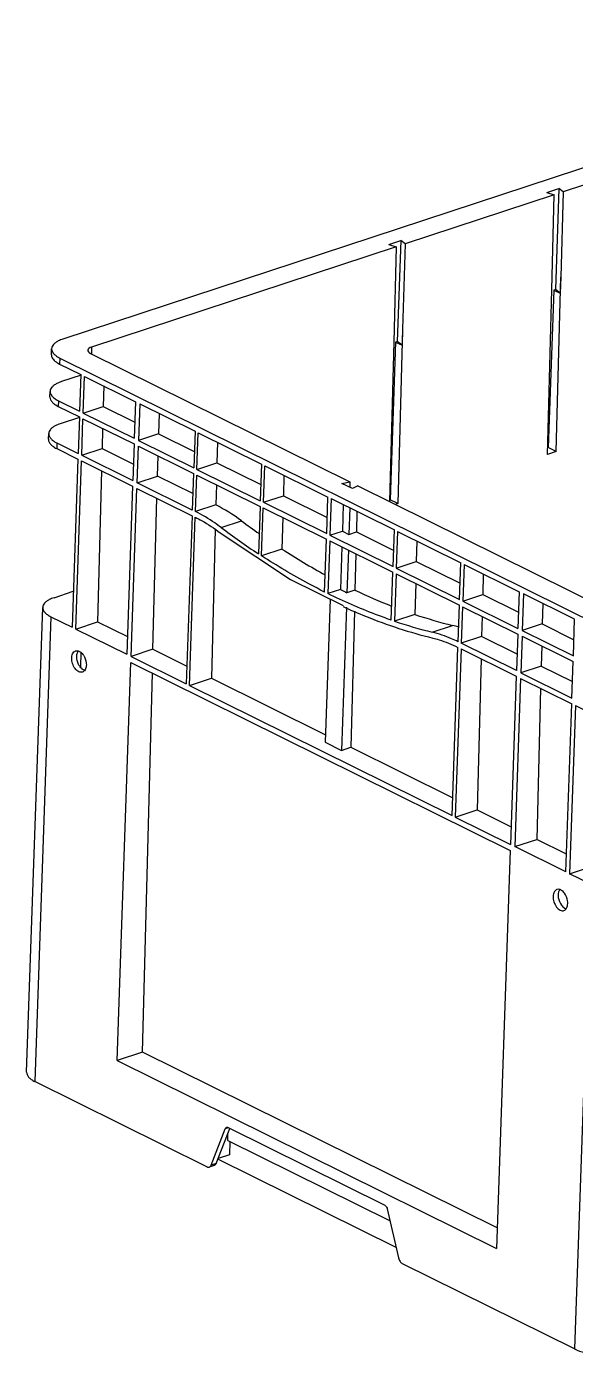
# Model space of a CAD drawing. Header units: millimetres. Extents: x 755 to 4153, y -2461 to -370.
# Drawn here: x 865 to 1113, y -970 to -371 of the extents above; entities that cross this region are included whole.
import ezdxf

# ---------------------------------------------------------------- set-up
doc = ezdxf.new("R2010")
doc.units = ezdxf.units.MM
doc.layers.add('02___PRT_ALL_AXES', color=7, linetype='Continuous')

msp = doc.modelspace()

# ---------------------------------------------------------------- linework, layer by layer
at = {"color": 7, "linetype": 'Continuous'}
for p, q in [((1310.26, -370.96), (881.7, -512.02)), ((1174.93, -423.38), (1107.56, -445.55)), ((1103.5, -446.89), (1036.13, -469.06)), ((1100.19, -445.8), (1105.6, -444.02)), ((1100.19, -445.8), (1103.5, -446.89)), ((1102.42, -489.86), (1103.5, -446.89)), ((1105.6, -444.02), (1104.02, -489.64)), ((1107.56, -445.55), (1105.6, -444.02)), ((1107.56, -445.55), (1106.45, -484.11)), ((1028.76, -469.31), (1034.18, -467.53)), ((1034.18, -467.53), (1032.6, -513.15)), ((1036.13, -469.06), (1034.18, -467.53)), ((1032.07, -470.4), (894.63, -515.64)), ((1028.76, -469.31), (1032.07, -470.4)), ((1032.07, -470.4), (1031, -513.37)), ((1036.13, -469.06), (1035.03, -507.62)), ((1104.34, -562.8), (1106.45, -484.11)), ((1106.45, -484.11), (1106.2, -491.34)), ((1100.43, -564.08), (1102.42, -489.86)), ((1103.27, -489.89), (1100.81, -561.04)), ((1104.02, -489.64), (1103.27, -489.89)), ((1103.27, -489.89), (1106.2, -491.34)), ((1106.2, -491.34), (1104.02, -489.64)), ((1035.03, -507.62), (1032.92, -586.31)), ((1035.03, -507.62), (1034.78, -514.85)), ((1031, -513.37), (1029.07, -585.34)), ((1031.84, -513.4), (1029.38, -584.55)), ((1032.6, -513.15), (1031.84, -513.4)), ((1031.84, -513.4), (1034.78, -514.85)), ((1034.78, -514.85), (1032.6, -513.15)), ((876.49, -519.13), (876.59, -516.39)), ((880.3, -520.62), (880.21, -523.36)), ((880.3, -520.62), (1123.97, -641.35)), ((894.17, -518.5), (1011.26, -576.52)), ((894.63, -515.64), (894.58, -518.71)), ((880.21, -523.36), (889.76, -528.09)), ((889.85, -528.37), (881.04, -531.27)), ((889.76, -528.09), (889.19, -544.61)), ((890.83, -545.42), (891.4, -528.91)), ((891.4, -528.91), (914.45, -540.33)), ((900.08, -533.2), (899.84, -542.46)), ((875.83, -538.2), (875.92, -535.64)), ((879.64, -539.87), (879.55, -542.43)), ((879.55, -542.43), (889.1, -547.16)), ((879.64, -539.87), (889.19, -544.61)), ((890.83, -545.42), (899.84, -542.46)), ((890.83, -545.42), (913.88, -556.84)), ((899.84, -542.46), (914.13, -549.54)), ((914.45, -540.33), (913.88, -556.84)), ((916.43, -541.31), (915.86, -557.82)), ((916.43, -541.31), (941.32, -553.64)), ((889.19, -547.43), (880.37, -550.33)), ((889.1, -547.16), (888.53, -563.67)), ((890.17, -564.49), (890.74, -547.98)), ((890.74, -547.98), (913.79, -559.4)), ((925.1, -545.6), (924.86, -554.86)), ((875.17, -557.26), (875.26, -554.71)), ((899.58, -552.35), (899.34, -561.47)), ((924.86, -554.86), (915.86, -557.82)), ((924.86, -554.86), (941, -562.85)), ((941.32, -553.64), (940.75, -570.15)), ((942.2, -570.87), (942.77, -554.36)), ((942.77, -554.36), (971.32, -568.5)), ((878.98, -558.94), (878.89, -561.5)), ((878.89, -561.5), (888.44, -566.23)), ((878.98, -558.94), (888.53, -563.67)), ((890.17, -564.49), (899.34, -561.47)), ((899.34, -561.47), (913.48, -568.47)), ((913.79, -559.4), (913.22, -575.91)), ((915.2, -576.89), (915.77, -560.37)), ((915.77, -560.37), (940.66, -572.71)), ((915.86, -557.82), (940.75, -570.15)), ((951.44, -558.66), (951.2, -567.91)), ((1104.34, -562.8), (1100.43, -564.08)), ((1100.81, -561.04), (1100.51, -561.14)), ((1104.34, -562.8), (1100.81, -561.04)), ((888.44, -566.23), (885.81, -642.13)), ((887.45, -642.95), (890.08, -567.04)), ((890.08, -567.04), (913.13, -578.46)), ((890.17, -564.49), (913.22, -575.91)), ((924.37, -573.87), (924.61, -564.75)), ((942.2, -570.87), (951.2, -567.91)), ((951.2, -567.91), (971, -577.72)), ((971.32, -568.5), (970.75, -585.02)), ((972.2, -585.73), (972.77, -569.22)), ((972.77, -569.22), (1001.32, -583.37)), ((899.08, -571.5), (897.32, -639.7)), ((915.2, -576.89), (924.37, -573.87)), ((940.35, -581.79), (924.37, -573.87)), ((940.66, -572.71), (940.09, -589.22)), ((941.54, -589.94), (942.11, -573.43)), ((942.11, -573.43), (970.66, -587.57)), ((942.2, -570.87), (970.75, -585.02)), ((981.44, -573.52), (981.2, -582.77)), ((913.13, -578.46), (910.5, -654.37)), ((912.48, -655.34), (915.11, -579.44)), ((915.11, -579.44), (940, -591.78)), ((940.09, -589.22), (915.2, -576.89)), ((950.95, -577.8), (950.71, -586.92)), ((1007.66, -577.22), (1011.26, -576.52)), ((1012.4, -579.57), (1007.66, -577.22)), ((1011.26, -576.52), (1011.2, -578.97)), ((1014.82, -578.28), (1012.4, -579.57)), ((1014.82, -578.28), (1131.91, -636.3)), ((922.34, -652.1), (924.11, -583.9)), ((950.71, -586.92), (941.54, -589.94)), ((972.2, -585.73), (981.2, -582.77)), ((972.2, -585.73), (1000.75, -599.88)), ((981.2, -582.77), (1001, -592.58)), ((1000.75, -599.88), (1001.32, -583.37)), ((1002.77, -584.09), (1002.2, -600.6)), ((1002.77, -584.09), (1031.32, -598.23)), ((1008.25, -586.8), (1007.84, -598.74)), ((1029.38, -584.55), (1029.08, -584.65)), ((1032.92, -586.31), (1029.38, -584.55)), ((1032.92, -586.31), (1031.77, -586.68)), ((940, -591.78), (937.37, -667.68)), ((938.82, -668.4), (941.45, -592.49)), ((970.66, -587.57), (969.92, -608.95)), ((971.36, -609.9), (972.11, -588.29)), ((972.11, -588.29), (1000.66, -602.43)), ((980.95, -592.67), (980.58, -606.86)), ((1011.21, -588.27), (1010.8, -600.21)), ((1014.4, -589.85), (1014.16, -599.1)), ((950.43, -597.88), (948.69, -665.15)), ((952.69, -599.48), (984.42, -620.54)), ((953.11, -597.12), (962.29, -594.1)), ((1002.2, -600.6), (1007.84, -598.74)), ((1007.84, -598.74), (1010.8, -600.21)), ((1010.8, -600.21), (1014.16, -599.1)), ((1014.16, -599.1), (1031, -607.44)), ((1030.75, -614.74), (1031.32, -598.23)), ((1032.77, -598.95), (1032.19, -615.46)), ((1032.77, -598.95), (1061.32, -613.09)), ((999.83, -626.24), (1000.66, -602.43)), ((1002.11, -603.15), (1001.28, -626.96)), ((1002.11, -603.15), (1030.66, -617.3)), ((1002.2, -600.6), (1030.75, -614.74)), ((1041.44, -603.24), (1041.2, -612.5)), ((980.58, -606.86), (971.36, -609.9)), ((1007.59, -605.87), (1006.92, -625.11)), ((1010.55, -607.34), (1009.89, -626.54)), ((1013.91, -609), (1013.48, -625.36)), ((1029.91, -638.9), (1030.66, -617.3)), ((1032.19, -615.46), (1041.2, -612.5)), ((1032.19, -615.46), (1060.74, -629.61)), ((1041.2, -612.5), (1061, -622.31)), ((1060.74, -629.61), (1061.32, -613.09)), ((1062.76, -613.81), (1062.19, -630.32)), ((1062.76, -613.81), (1087.66, -626.14)), ((984.42, -620.54), (1008.2, -632.32)), ((1032.11, -618.01), (1031.37, -639.4)), ((1032.11, -618.01), (1060.65, -632.16)), ((1040.94, -622.39), (1040.58, -636.37)), ((1071.44, -618.11), (1071.2, -627.36)), ((877.66, -628.79), (886.37, -625.92)), ((1002.29, -629.39), (1000.05, -694.08)), ((1006.92, -625.11), (1001.28, -626.96)), ((1009.46, -626.33), (1009.89, -626.54)), ((1013.48, -625.36), (1009.89, -626.54)), ((1062.19, -630.32), (1071.2, -627.36)), ((1071.2, -627.36), (1087.34, -635.36)), ((1087.66, -626.14), (1087.09, -642.66)), ((1089.63, -627.12), (1089.06, -643.64)), ((1112.68, -638.54), (1089.63, -627.12)), ((865.28, -843), (872.55, -633.17)), ((1009.66, -633.04), (1007.42, -697.73)), ((1013.24, -634.82), (1011.65, -696.34)), ((1060.08, -648.67), (1060.65, -632.16)), ((1062.1, -632.88), (1061.53, -649.39)), ((1062.1, -632.88), (1087, -645.21)), ((1062.19, -630.32), (1087.09, -642.66)), ((1098.31, -631.42), (1098.07, -640.67)), ((876.26, -637.4), (868.99, -847.23)), ((876.26, -637.4), (885.81, -642.13)), ((887.45, -642.95), (897.32, -639.7)), ((897.32, -639.7), (910.78, -646.37)), ((1040.58, -636.37), (1031.37, -639.4)), ((1048.42, -644.35), (1057.6, -641.32)), ((1070.94, -637.26), (1070.7, -646.37)), ((1098.07, -640.67), (1089.06, -643.64)), ((1098.07, -640.67), (1112.36, -647.76)), ((1112.11, -655.06), (1112.68, -638.54)), ((887.45, -642.95), (910.5, -654.37)), ((1070.7, -646.37), (1061.53, -649.39)), ((1086.68, -654.29), (1070.7, -646.37)), ((1087, -645.21), (1086.43, -661.72)), ((1088.97, -646.19), (1088.4, -662.7)), ((1088.97, -646.19), (1112.02, -657.61)), ((1089.06, -643.64), (1112.11, -655.06)), ((889.71, -653.42), (889.58, -660.16)), ((922.34, -652.1), (912.48, -655.34)), ((922.34, -652.1), (937.65, -659.68)), ((1057.37, -727.13), (1059.99, -651.23)), ((1061.44, -651.94), (1058.81, -727.85)), ((1061.44, -651.94), (1086.34, -664.28)), ((1086.43, -661.72), (1061.53, -649.39)), ((1097.81, -650.57), (1097.57, -659.68)), ((906.16, -837.8), (912.39, -658.08)), ((912.39, -658.08), (1083.61, -742.92)), ((912.48, -655.34), (937.37, -667.68)), ((1070.44, -656.4), (1068.68, -724.6)), ((1111.45, -674.12), (1112.02, -657.61)), ((917.63, -834.03), (922.06, -662.88)), ((938.82, -668.4), (948.69, -665.15)), ((948.69, -665.15), (1000.16, -690.66)), ((1086.34, -664.28), (1083.71, -740.18)), ((1088.31, -665.26), (1085.68, -741.16)), ((1088.31, -665.26), (1111.36, -676.68)), ((1097.57, -659.68), (1088.4, -662.7)), ((1088.4, -662.7), (1111.45, -674.12)), ((1097.57, -659.68), (1111.71, -666.69)), ((938.82, -668.4), (1057.37, -727.13)), ((1097.31, -669.72), (1095.55, -737.91)), ((1108.73, -752.58), (1111.36, -676.68)), ((1113.01, -677.49), (1110.38, -753.4)), ((1113.01, -677.49), (1122.56, -682.23)), ((1000.05, -694.08), (1007.42, -697.73)), ((1007.42, -697.73), (1011.65, -696.34)), ((1011.65, -696.34), (1057.64, -719.13)), ((1058.81, -727.85), (1068.68, -724.6)), ((1068.68, -724.6), (1083.99, -732.19)), ((1058.81, -727.85), (1083.71, -740.18)), ((1083.61, -742.92), (1077.39, -922.64)), ((1085.68, -741.16), (1095.55, -737.91)), ((1108.73, -752.58), (1085.68, -741.16)), ((1109.01, -744.58), (1095.55, -737.91)), ((1110.38, -753.4), (1120.24, -750.15)), ((1119.93, -758.13), (1110.38, -753.4)), ((1119.93, -758.13), (1112.66, -967.96)), ((917.63, -834.03), (906.16, -837.8)), ((906.16, -837.8), (1077.39, -922.64)), ((1077.71, -913.34), (917.63, -834.03)), ((946.7, -885.73), (868.99, -847.23)), ((948.58, -884.94), (954.99, -868.53)), ((950.84, -884.2), (956.98, -868.48)), ((956.28, -868.1), (954.99, -868.53)), ((956.25, -868), (1026.93, -903.02)), ((956.09, -873.81), (956.17, -870.54)), ((956.09, -873.81), (1029.34, -910.1)), ((957.07, -874.3), (956.93, -880.3)), ((956.93, -880.3), (951.69, -882.03)), ((949.99, -885.1), (947.73, -885.84)), ((950.84, -884.2), (948.58, -884.94)), ((1032.1, -922.14), (951.6, -882.25)), ((1028.11, -904.76), (1033.19, -926.86)), ((1112.66, -967.96), (1034.96, -929.46))]:
    msp.add_line(p, q, dxfattribs=at)
for centre, radius, start, end in [((1151.19, -333.46), 329.79, 233.08382, 236.65616), ((1123.2, -388.62), 263.52, 243.81665, 244.42879), ((1099.09, -437.92), 212.56, 251.42148, 256.20905), ((955.8, -868.65), 0.759, 94.30839, 108.14086)]:
    msp.add_arc(centre, radius, start, end, dxfattribs=at)
for centre, major_axis, ratio, start_param, end_param in [((897.93, -517.27), (5, -0.17), 0.408261, 2.304358, 3.87504), ((948.36, -677.89), (-32.35, 94.63), 0.606705, -0.726266, -0.548954), ((1019.46, -250.38), (-132.73, 388.2), 0.606705, -3.867858, -3.837891), ((1019.46, -250.38), (-132.73, 388.2), 0.606705, -3.799108, -3.72646), ((1019.46, -250.38), (-132.73, 388.2), 0.606705, -3.676896, -3.615299), ((1019.46, -250.38), (-132.73, 388.2), 0.606705, -3.576589, -3.513235), ((1066.9, -736.62), (-32.35, 94.63), 0.606705, -0.413013, -0.371642)]:
    msp.add_ellipse(centre, major_axis=major_axis, ratio=ratio, start_param=start_param, end_param=end_param, dxfattribs=at)
for points, knots in [([(881.7, -512.02), (880.97, -512.26), (879.8, -512.73), (878.35, -513.59), (877.39, -514.45), (876.77, -515.38), (876.6, -516.07), (876.59, -516.39)], [0, 0, 0, 0, 0.323921, 0.532183, 0.710154, 0.862663, 1, 1, 1, 1]), ([(876.49, -519.13), (876.48, -519.63), (876.8, -520.75), (877.57, -521.57), (878.04, -521.97)], [0, 0, 0, 0, 0.449769, 1, 1, 1, 1]), ([(876.59, -516.39), (876.57, -516.83), (876.82, -517.8), (877.43, -518.57), (877.8, -518.93)], [0, 0, 0, 0, 0.457783, 1, 1, 1, 1]), ([(877.8, -518.93), (877.96, -519.09), (878.72, -519.76), (879.6, -520.28), (880.3, -520.62)], [0, 0, 0, 0, 0.223879, 1, 1, 1, 1]), ([(878.04, -521.97), (878.1, -522.03), (878.39, -522.26), (878.69, -522.48), (878.93, -522.63)], [0, 0, 0, 0, 0.239336, 1, 1, 1, 1]), ([(878.93, -522.63), (879.02, -522.7), (879.44, -522.96), (879.87, -523.2), (880.21, -523.36)], [0, 0, 0, 0, 0.239187, 1, 1, 1, 1]), ([(881.04, -531.27), (880.31, -531.51), (879.13, -531.98), (877.68, -532.84), (876.72, -533.7), (876.1, -534.63), (875.93, -535.32), (875.92, -535.64)], [0, 0, 0, 0, 0.323921, 0.532183, 0.710154, 0.862663, 1, 1, 1, 1]), ([(875.84, -538.2), (875.82, -538.64), (876.06, -539.61), (876.68, -540.37), (877.05, -540.73)], [0, 0, 0, 0, 0.457783, 1, 1, 1, 1]), ([(875.92, -535.64), (875.91, -536.08), (876.15, -537.05), (876.76, -537.82), (877.14, -538.18)], [0, 0, 0, 0, 0.457783, 1, 1, 1, 1]), ([(877.14, -538.18), (877.3, -538.34), (878.06, -539), (878.93, -539.53), (879.64, -539.87)], [0, 0, 0, 0, 0.223879, 1, 1, 1, 1]), ([(877.05, -540.73), (877.13, -540.82), (877.52, -541.17), (877.94, -541.48), (878.27, -541.7)], [0, 0, 0, 0, 0.234497, 1, 1, 1, 1]), ([(878.27, -541.7), (878.37, -541.77), (878.78, -542.03), (879.21, -542.26), (879.55, -542.43)], [0, 0, 0, 0, 0.23932, 1, 1, 1, 1]), ([(880.37, -550.33), (879.65, -550.57), (878.47, -551.04), (877.02, -551.91), (876.06, -552.76), (875.44, -553.7), (875.27, -554.38), (875.26, -554.71)], [0, 0, 0, 0, 0.323921, 0.532183, 0.710154, 0.862663, 1, 1, 1, 1]), ([(875.17, -557.26), (875.16, -557.7), (875.4, -558.68), (876.02, -559.44), (876.39, -559.8)], [0, 0, 0, 0, 0.457783, 1, 1, 1, 1]), ([(875.26, -554.71), (875.25, -555.15), (875.49, -556.12), (876.1, -556.88), (876.48, -557.25)], [0, 0, 0, 0, 0.457783, 1, 1, 1, 1]), ([(876.48, -557.25), (876.64, -557.4), (877.4, -558.07), (878.27, -558.59), (878.98, -558.94)], [0, 0, 0, 0, 0.223879, 1, 1, 1, 1]), ([(876.39, -559.8), (876.47, -559.89), (876.86, -560.24), (877.28, -560.55), (877.61, -560.77)], [0, 0, 0, 0, 0.234497, 1, 1, 1, 1]), ([(877.61, -560.77), (877.71, -560.83), (878.12, -561.09), (878.55, -561.33), (878.89, -561.5)], [0, 0, 0, 0, 0.23932, 1, 1, 1, 1]), ([(941.45, -592.49), (942.41, -592.97), (946.31, -595.03), (950.02, -597.47), (952.69, -599.48)], [0, 0, 0, 0, 0.241775, 1, 1, 1, 1]), ([(953.11, -597.12), (952.17, -596.42), (948.48, -593.77), (944.56, -591.43), (941.54, -589.94)], [0, 0, 0, 0, 0.258515, 1, 1, 1, 1]), ([(999.83, -626.24), (997.43, -625.05), (987.71, -620.01), (978.29, -614.4), (971.36, -609.9)], [0, 0, 0, 0, 0.244997, 1, 1, 1, 1]), ([(877.66, -628.79), (876.93, -629.03), (875.75, -629.5), (874.31, -630.37), (873.35, -631.22), (872.72, -632.16), (872.56, -632.84), (872.55, -633.17)], [0, 0, 0, 0, 0.324096, 0.532165, 0.710109, 0.862657, 1, 1, 1, 1]), ([(1029.91, -638.9), (1027.51, -638.08), (1017.78, -634.57), (1008.29, -630.41), (1001.28, -626.96)], [0, 0, 0, 0, 0.24506, 1, 1, 1, 1]), ([(872.55, -633.17), (872.53, -633.55), (872.7, -634.38), (873.48, -635.51), (874.7, -636.54), (875.7, -637.12), (876.26, -637.4)], [0, 0, 0, 0, 0.193761, 0.415791, 0.683011, 1, 1, 1, 1]), ([(1008.19, -632.83), (1011.54, -634.36), (1024.68, -640), (1038.33, -644.49), (1048.66, -647.02)], [0, 0, 0, 0, 0.257147, 1, 1, 1, 1]), ([(1060.08, -648.67), (1059.12, -648.2), (1055.36, -646.45), (1051.41, -645.08), (1048.42, -644.35)], [0, 0, 0, 0, 0.258595, 1, 1, 1, 1]), ([(1048.66, -647.02), (1049.6, -647.26), (1053.49, -648.33), (1057.25, -649.87), (1059.99, -651.23)], [0, 0, 0, 0, 0.242037, 1, 1, 1, 1]), ([(865.28, -843), (865.27, -843.38), (865.44, -844.21), (866.21, -845.34), (867.43, -846.37), (868.43, -846.95), (868.99, -847.23)], [0, 0, 0, 0, 0.193708, 0.41577, 0.68322, 1, 1, 1, 1]), ([(954.99, -868.53), (955.02, -868.46), (955.14, -868.2), (955.37, -867.99), (955.56, -867.93)], [0, 0, 0, 0, 0.279578, 1, 1, 1, 1]), ([(955.74, -867.89), (955.87, -867.88), (956.05, -867.91), (956.21, -867.98), (956.25, -868)], [0, 0, 0, 0, 0.732726, 1, 1, 1, 1]), ([(946.7, -885.73), (946.78, -885.77), (947.11, -885.9), (947.49, -885.92), (947.73, -885.84)], [0, 0, 0, 0, 0.27285, 1, 1, 1, 1]), ([(947.73, -885.84), (947.92, -885.78), (948.29, -885.53), (948.5, -885.15), (948.58, -884.94)], [0, 0, 0, 0, 0.467514, 1, 1, 1, 1]), ([(950.84, -884.2), (950.76, -884.41), (950.54, -884.79), (950.17, -885.04), (949.99, -885.1)], [0, 0, 0, 0, 0.532486, 1, 1, 1, 1]), ([(1026.93, -903.02), (1027.07, -903.09), (1027.65, -903.52), (1027.99, -904.21), (1028.11, -904.76)], [0, 0, 0, 0, 0.218087, 1, 1, 1, 1]), ([(1033.19, -926.86), (1033.32, -927.42), (1033.73, -928.43), (1034.51, -929.24), (1034.96, -929.46)], [0, 0, 0, 0, 0.539556, 1, 1, 1, 1]), ([(1112.66, -967.96), (1114.13, -968.68), (1117.54, -969.76), (1122.98, -970.48), (1128.55, -970.36), (1132.18, -969.68), (1133.82, -969.14)], [0, 0, 0, 0, 0.227224, 0.491443, 0.760215, 1, 1, 1, 1])]:
    msp.add_open_spline(points, degree=3, knots=knots, dxfattribs=at)
at = {"layer": '02___PRT_ALL_AXES', "color": 7, "linetype": 'Continuous'}
for points, knots in [([(885.66, -655.98), (885.67, -655.7), (885.77, -654.76), (886.15, -653.78), (886.65, -653.31)], [0, 0, 0, 0, 0.285837, 1, 1, 1, 1]), ([(887.39, -652.86), (887.75, -652.74), (888.64, -652.74), (889.38, -653.17), (889.74, -653.44)], [0, 0, 0, 0, 0.459747, 1, 1, 1, 1]), ([(887.92, -655.23), (887.92, -655.06), (887.97, -654.43), (888.13, -653.79), (888.34, -653.37)], [0, 0, 0, 0, 0.268898, 1, 1, 1, 1]), ([(890.52, -662.36), (890.26, -662.44), (889.67, -662.5), (888.78, -662.22), (887.93, -661.63), (886.85, -660.45), (885.91, -658.54), (885.63, -656.83), (885.66, -655.98)], [0, 0, 0, 0, 0.090612, 0.190464, 0.304525, 0.432998, 0.717109, 1, 1, 1, 1]), ([(889.43, -660), (889.18, -659.67), (888.3, -658.23), (887.87, -656.5), (887.92, -655.23)], [0, 0, 0, 0, 0.247448, 1, 1, 1, 1]), ([(889.74, -653.44), (889.83, -653.51), (890.2, -653.82), (890.52, -654.18), (890.74, -654.47)], [0, 0, 0, 0, 0.237482, 1, 1, 1, 1]), ([(890.74, -654.47), (890.99, -654.81), (891.87, -656.25), (892.29, -657.97), (892.25, -659.24)], [0, 0, 0, 0, 0.247448, 1, 1, 1, 1]), ([(892.25, -659.24), (892.24, -659.5), (892.15, -660.4), (891.82, -661.31), (891.38, -661.79)], [0, 0, 0, 0, 0.282716, 1, 1, 1, 1]), ([(890.43, -661.04), (890.34, -660.97), (889.97, -660.66), (889.65, -660.29), (889.43, -660)], [0, 0, 0, 0, 0.237482, 1, 1, 1, 1]), ([(891.5, -661.61), (891.41, -661.58), (891.03, -661.44), (890.68, -661.22), (890.43, -661.04)], [0, 0, 0, 0, 0.23519, 1, 1, 1, 1]), ([(891.38, -661.79), (891.32, -661.86), (891.07, -662.1), (890.76, -662.28), (890.52, -662.36)], [0, 0, 0, 0, 0.260096, 1, 1, 1, 1]), ([(1103.98, -760.99), (1103.83, -761.13), (1103.22, -761.9), (1103.02, -762.9), (1102.99, -763.66)], [0, 0, 0, 0, 0.218643, 1, 1, 1, 1]), ([(1107.06, -761.12), (1106.71, -760.84), (1105.96, -760.42), (1105.08, -760.42), (1104.72, -760.54)], [0, 0, 0, 0, 0.540253, 1, 1, 1, 1]), ([(1105.97, -760.54), (1105.92, -760.6), (1105.73, -760.89), (1105.58, -761.2), (1105.5, -761.45)], [0, 0, 0, 0, 0.237042, 1, 1, 1, 1]), ([(1108.07, -762.15), (1107.99, -762.05), (1107.69, -761.68), (1107.35, -761.33), (1107.06, -761.12)], [0, 0, 0, 0, 0.262478, 1, 1, 1, 1]), ([(1102.99, -763.66), (1102.96, -764.5), (1103.24, -766.22), (1104.18, -768.13), (1105.25, -769.3), (1106.11, -769.89), (1107, -770.18), (1107.59, -770.12), (1107.85, -770.04)], [0, 0, 0, 0, 0.282891, 0.567002, 0.695475, 0.809536, 0.909388, 1, 1, 1, 1]), ([(1105.25, -762.91), (1105.23, -763.33), (1105.34, -765.01), (1105.99, -766.66), (1106.76, -767.68)], [0, 0, 0, 0, 0.245078, 1, 1, 1, 1]), ([(1105.5, -761.45), (1105.46, -761.56), (1105.32, -762.04), (1105.26, -762.53), (1105.25, -762.91)], [0, 0, 0, 0, 0.236665, 1, 1, 1, 1]), ([(1109.58, -766.92), (1109.59, -766.51), (1109.48, -764.82), (1108.83, -763.17), (1108.07, -762.15)], [0, 0, 0, 0, 0.245078, 1, 1, 1, 1]), ([(1109.32, -768.38), (1109.36, -768.27), (1109.5, -767.79), (1109.56, -767.3), (1109.58, -766.92)], [0, 0, 0, 0, 0.236665, 1, 1, 1, 1]), ([(1106.76, -767.68), (1106.83, -767.78), (1107.13, -768.16), (1107.48, -768.5), (1107.76, -768.71)], [0, 0, 0, 0, 0.262478, 1, 1, 1, 1]), ([(1107.76, -768.71), (1107.85, -768.78), (1108.18, -769.01), (1108.54, -769.2), (1108.83, -769.28)], [0, 0, 0, 0, 0.266179, 1, 1, 1, 1]), ([(1107.85, -770.04), (1108.18, -769.93), (1108.84, -769.46), (1109.19, -768.77), (1109.32, -768.38)], [0, 0, 0, 0, 0.463899, 1, 1, 1, 1])]:
    msp.add_open_spline(points, degree=3, knots=knots, dxfattribs=at)
for points in [[(886.65, -653.31), (886.86, -653.11), (887.12, -652.95), (887.39, -652.86)], [(888.34, -653.37), (888.42, -653.19), (888.52, -653.02), (888.64, -652.86)], [(1104.72, -760.54), (1104.45, -760.63), (1104.19, -760.79), (1103.98, -760.99)]]:
    msp.add_open_spline(points, degree=3, dxfattribs=at)

doc.saveas('drawing.dxf')
